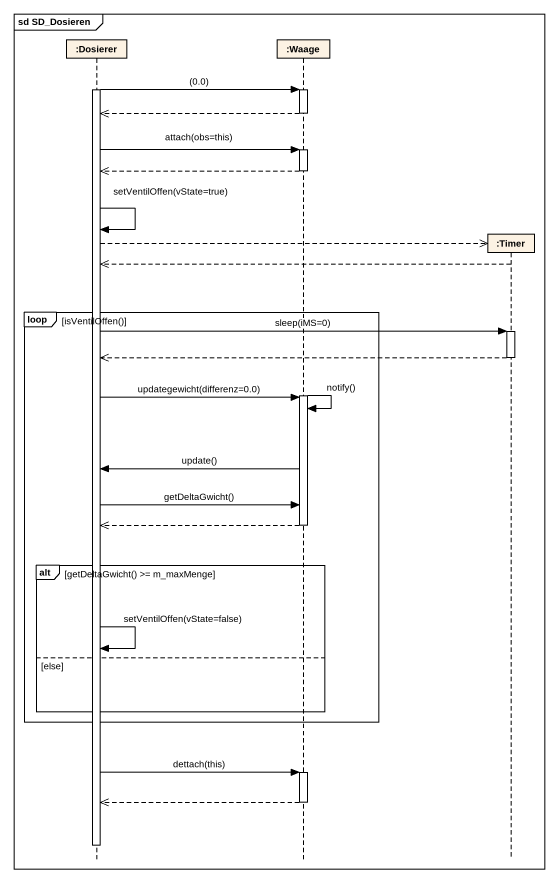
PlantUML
@startuml
mainframe sd SD_Dosieren
hide footbox
participant ":Dosierer" as Dosierer
participant ":Waage" as Waage
participant ":Timer" as Timer

activate Dosierer
Dosierer -> Waage : (0.0)
activate Waage
Waage -->> Dosierer
deactivate Waage
Dosierer -> Waage : attach(obs=this)
activate Waage
Waage -->> Dosierer
deactivate Waage
Dosierer -> Dosierer : setVentilOffen(vState=true)
Dosierer -->> Timer **
Timer -->> Dosierer
loop isVentilOffen()
  Dosierer -> Timer : sleep(iMS=0)
  activate Timer
  Timer -->> Dosierer
  deactivate Timer
  activate Waage
  Dosierer -> Waage : updategewicht(differenz=0.0)
  Waage -> Waage : notify()
  Waage -> Dosierer : update()
  Dosierer -> Waage : getDeltaGwicht()
  Waage -->> Dosierer
  deactivate Waage
  alt getDeltaGwicht() >= m_maxMenge
    Dosierer -> Dosierer : setVentilOffen(vState=false)
  else else
  end
end
Dosierer -> Waage : dettach(this)
activate Waage
Waage -->> Dosierer
deactivate Waage
deactivate Dosierer
@enduml
